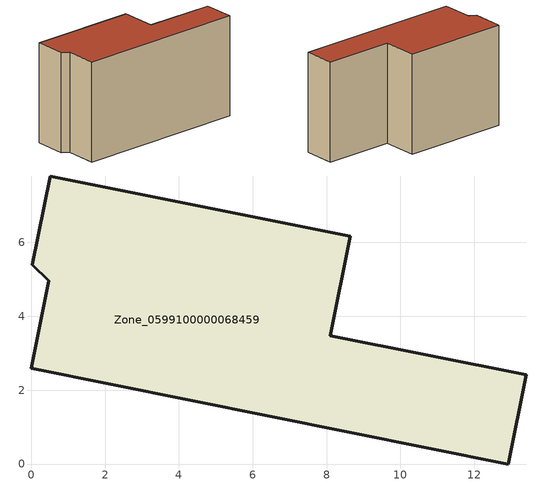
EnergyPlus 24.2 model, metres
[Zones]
Zone_0599100000068459
 floor ground (C_G): 8.1,3.48 13.41,2.41 12.92,0 0,2.59 0.47,4.96 0.03,5.39 0.51,7.8 8.64,6.17 z0
 wall outside (C_F): 13.41,2.41 8.1,3.48 8.64,6.17 0.51,7.8 0.03,5.39 0.47,4.96 0,2.59 12.92,0 13.41,2.41 z0:7.81
 roof outside (C_R): 8.1,3.48 8.64,6.17 0.51,7.8 0.03,5.39 0.47,4.96 0,2.59 12.92,0 13.41,2.41 z7.81
[BUILDING]
Pand.0599100000068459: North Axis=0; Terrain=City; Loads Convergence Tolerance Value=0.04; Temperature Convergence Tolerance Value=0.4; Solar Distribution=FullExterior; Maximum Number of Warmup Days=25; Minimum Number of Warmup Days=1
[Site:Location]
Rotterdam.The.Hague.AP_ZH_NLD Design_Conditions: Latitude=51.96; Longitude=4.45; Time Zone=1; Elevation=-4.5
[SITE:GROUNDTEMPERATURE:BUILDINGSURFACE]
18, 18, 18, 18, 18, 18, 18, 18, 18, 18, 18, 18
[MATERIAL] Thermal Absorptance=0.9; Solar Absorptance=0.7; Visible Absorptance=0.7
Name | Roughness | Thickness | Conductivity | Density | Specific Heat
G.TI.1946 | MediumSmooth | 0.15 | 1 | 540 | 1210
F.TI.1946 | Rough | 0.3 | 0.857143 | 1920 | 840
R.TI.1946 | MediumRough | 0.2 | 0.1 | 1500 | 1000
[CONSTRUCTION]
C_G: G.TI.1946
C_F: F.TI.1946
C_R: R.TI.1946
[ZONE]
Zone_0599100000068459: Type=1; Multiplier=1; Ceiling Height=Autocalculate; Volume=Autocalculate; Floor Area=autocalculate; Part of Total Floor Area=Yes
[ZONEINFILTRATION:DESIGNFLOWRATE]
Infil_Zone_0599100000068459: Zone or ZoneList or Space or SpaceList=Zone_0599100000068459; Schedule=AlwaysOn; Design Flow Rate Calculation Method=Flow/Area; Flow Rate per Floor Area=0.003; Constant Term Coefficient=1; Temperature Term Coefficient=0; Velocity Term Coefficient=0; Velocity Squared Term Coefficient=0
[HVACTEMPLATE:ZONE:IDEALLOADSAIRSYSTEM]
Zone_0599100000068459: Maximum Heating Supply Air Temperature=50; Minimum Cooling Supply Air Temperature=13; Maximum Heating Supply Air Humidity Ratio=0.0156; Minimum Cooling Supply Air Humidity Ratio=0.0077; Heating Limit=NoLimit; Cooling Limit=NoLimit; Dehumidification Control Type=ConstantSensibleHeatRatio; Cooling Sensible Heat Ratio=0.7; Dehumidification Setpoint=60; Humidification Control Type=None; Humidification Setpoint=30; Outdoor Air Method=None; Outdoor Air Flow Rate per Person=0.00944; Outdoor Air Flow Rate per Zone Floor Area=0; Outdoor Air Flow Rate per Zone=0; Demand Controlled Ventilation Type=None; Outdoor Air Economizer Type=NoEconomizer; Heat Recovery Type=None; Sensible Heat Recovery Effectiveness=0.7; Latent Heat Recovery Effectiveness=0.65
[ZONECONTROL:THERMOSTAT]
ThermostatControl_Zone_0599100000068459: Zone or ZoneList=Zone_0599100000068459; Control Type Schedule=DualSetpointControlType; Control 1=Thermostat_Zone_0599100000068459; Temperature Difference Between Cutout And Setpoint=0
[THERMOSTATSETPOINT:DUALSETPOINT]
Thermostat_Zone_0599100000068459: Heating Setpoint Temperature Schedule=HeatingSetpoint_Zone_0599100000068459; Cooling Setpoint Temperature Schedule=CoolingSetpoint_Zone_0599100000068459
[SCHEDULE:COMPACT]
HeatingSetpoint_Zone_0599100000068459: Through: 12/31, For: AllDays, Until: 24:00, 21
CoolingSetpoint_Zone_0599100000068459: Through: 12/31, For: AllDays, Until: 24:00, 24
DualSetpointControlType: Through: 12/31, For: AllDays, Until: 24:00, 4
AlwaysOn: Through: 12/31, For: AllDays, Until: 24:00, 1
